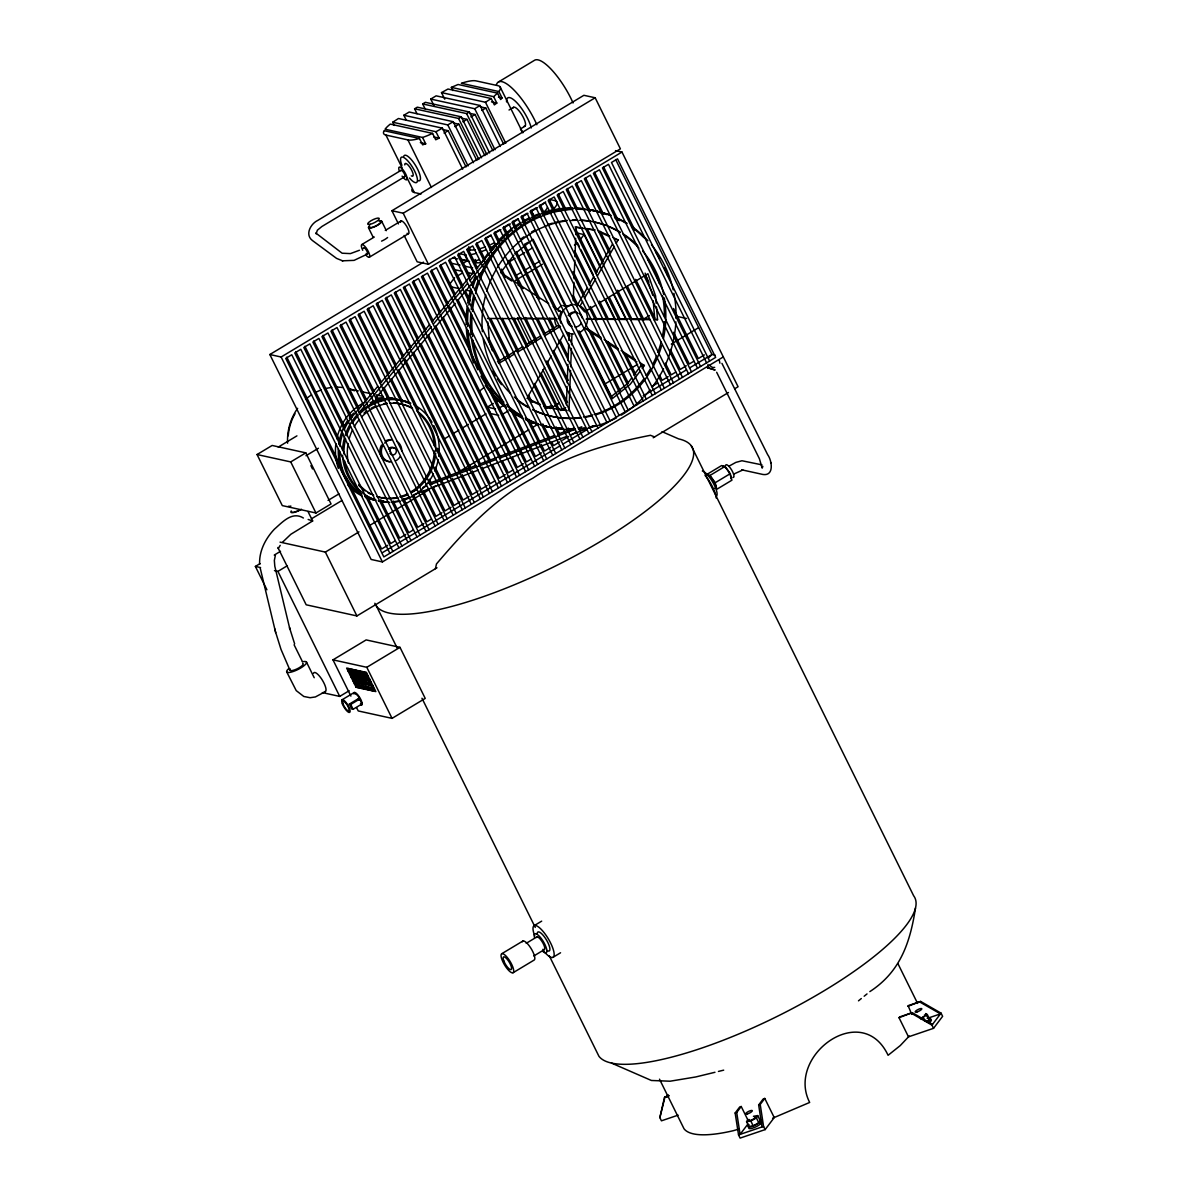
<?xml version="1.0" encoding="UTF-8"?>
<svg xmlns="http://www.w3.org/2000/svg" width="1198" height="1198" viewBox="0 0 1198 1198"><rect width="100%" height="100%" fill="white"/><g stroke="black" fill="none" stroke-linecap="round" stroke-linejoin="round"><path stroke-width="1.5" d="M566.369 404.729L567.073 386.37M567.223 382.701L567.927 364.342M568.077 360.673L568.706 344.155M568.855 340.487L569.14 333.149M568.975 410.854L570.533 370.467M570.682 366.798L571.386 348.438M571.536 344.769L571.955 333.763M573.243 300.728L573.947 282.369M574.082 278.7L574.8 260.34M574.935 256.672L575.654 238.312M575.789 234.643L576.073 227.306L594.313 230.046M558.927 318.982L561.023 311.645L553.296 306.643M435.443 568.706L436.461 563.959C464.48 531.028 494.325 498.892 532.855 478.197C568.107 454.461 609.228 443.47 650.439 435.293L654.602 436.926M678.128 1115.143L661.431 1120.819L659.858 1117.629L664.486 1097.413L668.574 1095.466M665.055 1096.664L659.858 1117.629M915.497 908.039C910.091 942.856 900.297 971.773 869.838 991.615M275.39 555.183L274.342 560.484L274.806 566.25L289.841 628.965L289.512 627.707L294.633 643.82M911.708 1014.347L908.114 1005.676L920.633 1001.423L941.044 1013.134L942.616 1016.323L933.527 1028.333L908.488 1036.839L899.024 1017.701L899.803 1016.877L912.217 1012.654L932.523 1024.395M753.452 1116.281L757.705 1115.593L760.086 1120.385L758.768 1122.766L753.183 1125.835L748.93 1126.509L746.564 1121.732L747.881 1119.336M746.564 1121.732L750.817 1121.043L756.402 1117.974L757.705 1115.593M577.002 305.789L587.275 287.954M589.146 284.705L593.819 276.588M595.676 273.354L612.492 244.152M527.869 396.628L544.686 367.427M546.558 364.177L551.215 356.076M553.087 352.826L563.36 334.991M582.617 301.537L579.817 306.403L584.594 311.824L595.676 305.161M584.489 298.302L595.691 278.834M597.562 275.585L614.379 246.399M616.251 243.149L618.108 239.914L613.077 237.578M278.236 548.579L280.197 545.36M762.856 466.366L762.183 468.133L759.397 458.729L716.674 372.264M513.822 255.189L500.674 272.65L548.639 303.648M631.705 377.984L627.318 383.794L610.546 397.137M633.892 375.064L641.559 364.896L644.389 365.51L642.188 368.415M640.002 371.32L630.133 384.408L611.968 398.874L578.829 331.846M450.313 283.372L454.596 277.711M580.835 238.836L584.04 234.583L577.062 233.056M762.003 1126.929L758.663 1104.96L763.126 1099.06L764.773 1098.431L774.237 1117.584L765.148 1129.594L740.109 1138.1L738.537 1134.91L735.153 1112.987L739.735 1106.937L741.218 1106.503L748.316 1120.864M735.153 1112.987L736.71 1112.463L741.218 1106.503M758.663 1104.96L760.221 1104.436L764.773 1098.431M747.986 1123.949L740.094 1134.371L736.71 1112.463M899.024 1017.701L912.217 1012.654M907.755 1006.365L920.633 1001.423M933.527 1028.333L931.954 1025.144L941.044 1013.134M377.909 386.19L355.057 413.4A51.574 47.456 -77.6 0 0 344.096 430.007M380.32 383.315L429.618 324.583M432.029 321.708L474.123 271.572M476.519 268.711L500.569 240.049L503.4 240.663L469.721 280.781M359.086 412.591L431.235 326.635M433.646 323.76L467.31 283.656M368.595 406.616L373.417 400.881M375.813 398.021L455.195 303.453M457.591 300.593L484.052 269.071M498.892 91.557L461.365 83.306A28.737 7.383 -26.3 0 1 476.025 80.88L498.024 85.702A28.737 7.383 -26.3 0 1 498.892 91.557L502.052 97.937L500.689 99.539L497.529 93.159L458.1 84.489L451.346 87.379L452.934 90.569M282.488 542.275L290.844 534.278L312.648 520.95L307.991 511.516M909.267 1036.03L900.267 1045.569L888.092 1055.288C861.856 999.656 785.738 1055.872 809.668 1102.445L772.59 1118.213M708.422 358.022L710.953 355.477M497.529 93.159L493.651 96.664L451.346 87.379M478.975 391.656L484.037 387.433M858.487 1000.839L861.317 998.533M864.162 996.227L867.008 993.921M514.915 253.736L533.095 239.286L566.22 306.314L573.093 304.397M920.513 1018.794L927.327 1014.571L929.693 1019.348L927.042 1021.445M493.651 96.664L496.811 103.058L494.355 104.9L491.195 98.521L447.977 89.026L441.508 92.605L444.757 99.164M394.307 125.431L392.734 122.241L398.455 118.497L442.421 128.156L462.668 169.143M491.195 98.521L485.475 102.264L441.508 92.605M406.272 120.189L403.831 115.263L409.207 112.028L453.188 121.687L473.435 162.658M417.024 113.72L414.598 108.793L417.293 107.176L461.26 116.835L481.506 157.807M425.11 108.853L422.669 103.941L425.365 102.309L469.331 111.983L489.593 152.955M433.99 105.649L430.741 99.075L436.132 95.84L480.099 105.499L500.345 146.485M498.458 81.988L534.652 60.214A40.522 11.965 59 0 1 573.063 102.968M403.831 115.263L447.797 124.921L453.188 121.687M414.598 108.793L458.564 118.452L461.26 116.835M422.669 103.941L466.636 113.6L469.331 111.983M430.741 99.075L474.722 108.733L480.099 105.499M444.099 133.113L448.142 130.687L466.052 166.926M454.866 126.644L458.909 124.218L476.819 160.457M462.937 121.792L466.98 119.366L484.891 155.605M471.009 116.925L475.052 114.499L492.962 150.753M481.776 110.456L485.819 108.03L503.729 144.269M400.986 170.371L317.814 220.387C310.701 223.682 304.681 234.613 312.349 240.469L336.563 258.394L342.793 260.909M509.03 110.006L513.568 107.281M404.924 176.585L321.873 226.512L317.38 230.196L316.137 233.79L315.838 233.041L342.119 253.212L350.43 253.602L359.445 250.262M520.366 128.98L524.889 126.269M398.44 223.906L391.926 210.728L583.89 95.301L595.166 97.772L620.399 148.852L428.435 264.279L417.159 261.808L404.13 235.437M391.926 210.728L403.202 213.214L595.166 97.772M361.766 244.572L374.3 237.024M385.292 230.42L400.971 221.001M367.427 254.066L354.069 260.37L342.209 260.82M369.313 257.226L408.533 233.655M723.263 356.959L382.402 561.922L371.125 559.451L269.849 354.518L423.478 262.152M269.849 354.518L281.126 357.004L621.972 152.041L738.073 386.729L734.868 388.661M496.062 232.532L500.854 229.657M504.044 227.74L510.423 223.906M513.613 221.974L518.405 219.099M521.594 217.182L527.974 213.349M531.163 211.432L537.543 207.598M499.132 240.109L502.127 238.297M463.012 263.35L467.519 260.64M457.801 275.795L462.593 272.904M524.649 244.317L527.839 242.4M508.671 262.212L515.05 258.379M518.24 256.462L524.619 252.628M527.809 250.711L532.601 247.836M516.488 275.211L521.16 272.395M524.29 270.523L530.519 266.765M533.649 264.893L539.894 261.134M515.29 280.557L542.454 264.219M574.411 245.006L577.616 243.074L579.263 246.414M257.061 454.536L272.141 445.461L305.804 452.859L331.052 503.924L315.958 512.999L282.294 505.601L257.061 454.536L290.725 461.919L305.804 452.859M278.236 447.094L296.924 435.862M305.969 455.734L318.428 448.247M497.469 361.901L522.807 346.656M525.967 344.754L540.223 336.189M543.383 334.287L557.639 325.706L560.454 326.335L544.626 335.859M498.697 363.473L514.541 353.949M517.701 352.047L541.451 337.761M598.85 303.244L647.938 273.728L655.576 295.921L656.175 303.244M303.394 518.015C292.132 511.007 282.414 522.178 274.432 529.157C265.492 538.546 258.963 551.155 259.637 564.393M328.057 500.42L338.959 493.876M498.638 415.317L490.416 413.505L487.257 407.125L493.291 403.501M496.301 401.689L499.326 399.877M311.465 518.809L341.894 500.509M444.383 438.872L449.19 435.982M453.997 433.092L458.804 430.202M462.009 428.27L468.418 424.421M471.623 422.505L486.029 413.834M642.982 319.447L649.391 315.598M498.623 408.383L504.658 404.759M503.295 413.864L507.817 411.139M266.914 589.76L255.384 566.429L260.101 563.584M274.252 555.078L280.542 551.305M274.462 570.622L277.921 571.386L287.355 565.711M550.256 408.578L559.301 403.142L555.767 404.34M280.062 542.14L325.362 552.098L358.996 531.882M368.61 526.102L429.468 489.503M432.658 487.571L435.862 485.654M458.295 472.162L528.752 429.797M531.957 427.866L538.366 424.017M560.784 410.525L565.651 407.605M604.002 384.543L637.665 364.312M671.299 344.081L698.524 327.713M387.643 545.375L381.623 548.998L346.162 477.253M395.19 540.837L390.668 543.563L367.576 496.841M405.748 534.488L399.713 538.112L380.754 499.746M413.295 529.95L408.773 532.676L393.094 500.974M423.852 523.601L417.817 527.24L403.801 498.877M431.385 519.078L426.862 521.789L413.669 495.103M441.942 512.729L435.907 516.353L423.538 491.33M451.002 507.278L444.967 510.917L433.421 487.556M460.047 501.842L454.012 505.466L435.039 467.1M469.092 496.406L463.057 500.03L452.335 478.331M478.137 490.955L472.117 494.579L462.218 474.558M487.197 485.519L481.162 489.143L472.087 470.784M494.729 480.982L490.207 483.707L481.955 467.025M505.286 474.633L499.252 478.257L492.663 464.914M512.834 470.095L508.311 472.821L502.531 461.14M523.391 463.746L517.356 467.385L512.415 457.366M530.924 459.208L526.401 461.934L490.117 388.526M541.481 452.874L535.461 456.498L514.017 413.115M550.541 447.423L544.506 451.047L541.211 444.383M559.586 441.987L553.551 445.611L551.904 442.272M562.596 440.175L568.631 436.536M571.656 434.724L576.178 432.014M653.09 385.756L657.612 383.031M668.17 376.681L662.15 380.32L659.664 375.303M675.717 372.159L671.194 374.869L665.414 363.189M686.274 365.809L680.239 369.433L670.341 349.412M693.822 361.272L689.284 363.982L673.62 332.295M704.379 354.922L698.344 358.546L673.605 308.5M382.327 552.712L559.96 445.896M563.165 443.979L587.17 429.543M590.359 427.611L593.564 425.694M643.176 395.864L686.379 369.882M689.584 367.951L711.986 354.488L715.206 355.192M277.861 547.501L306.179 604.795L356.914 615.937L436.985 567.777M653.195 437.764L728.474 392.51M350.894 696.098L332.984 659.858L366.154 639.912L399.982 647.339L425.215 698.404L392.046 718.366L358.217 710.938L356.585 707.644M325.377 691.575L315.388 696.951L310.087 697.715L303.798 696.472L296.22 690.602L286.756 672.018M332.984 659.858L366.798 667.301L399.982 647.339M322.367 692.594L339.723 696.412L349.157 690.737M710.01 475.441L725.09 466.366L730.271 473.659L731.918 480.188L716.838 489.263L715.191 482.734L710.01 475.441L706.491 474.663L721.57 465.588L725.09 466.366M728.968 466.187L735.842 462.398L741.951 460.751L761.973 464.854M342.119 699.752L354.189 692.504M715.191 482.734L730.271 473.659M349.307 704.125L358.367 698.674L359.774 698.988L362.17 703.825L353.111 709.276L351.433 708.902A7.368 2.171 59 0 0 349.307 704.125L350.729 704.424L359.774 698.988M733.64 474.123L742.835 469.975L741.757 469.826L763.066 474.498C774.432 476.1 771.976 460.466 767.619 454.611L721.945 363.398M534.128 925.665L541.676 921.142M501.707 953.758L522.822 941.074M526.221 943.32L536.779 936.971M533.784 955.974L544.341 949.625M513.044 972.746A11.052 3.265 59 0 0 507.024 957.142A11.052 3.265 59 0 0 502.067 959.883A11.052 3.265 59 0 0 513.044 972.746L534.158 960.047A11.052 3.265 59 0 0 530.594 947.753A11.052 3.265 59 0 0 522.283 941.793M553.012 957.307L560.559 952.769M442.421 128.156L435.952 131.735L392.734 122.241M435.952 131.735L439.112 138.129L435.728 139.777L432.583 133.397L390.278 124.098A28.737 7.383 -26.3 0 0 385.037 129.219L422.565 137.456A28.737 7.383 -26.3 0 0 432.583 133.397M428.794 483.483L475.965 465.483M479.455 464.15L554.569 435.488M558.058 434.14L573.782 428.15M415.886 490.102L410.644 492.108A47.89 44.071 -77.6 0 0 434.35 450.942M422.879 487.436L426.368 486.103M429.857 484.771L496.242 459.433M499.746 458.1L574.86 429.438M578.349 428.105L581.839 426.773M413.969 494.639L478.301 470.095M481.791 468.762L566.998 436.267M570.473 434.934L594.822 425.649M545.135 407.964L552.218 405.553M664.486 1097.413L669.188 1095.811M927.237 1018.39L940.475 1013.882L920.064 1002.172M738.537 1134.91L763.56 1126.405L760.221 1104.436M422.565 137.456L425.709 143.835L422.609 144.823L419.45 138.444L384.079 130.672A28.737 7.383 -26.3 0 0 385.906 135.06L402.139 167.9M738.642 1129.16L733.356 1130.687A132.634 34.098 -26.3 0 1 684.013 1128.756L659.499 1079.173M714.951 1072.285L695.753 1076.957L670.101 1081.21L651.398 1080.476L611.489 1063.075M718.441 1071.431L723.682 1070.158M517.641 318.069L521.31 318.099M524.964 318.129L532.301 318.189M535.955 318.204L545.12 318.279M548.774 318.309L556.097 318.354M586.975 318.578L590.629 318.608M594.298 318.638L614.439 318.788M618.108 318.818L649.241 319.042M487.496 318.443L557.085 318.968M586.136 319.177L626.419 319.477M630.088 319.507L650.229 319.656M653.883 319.671L657.552 319.701L656.489 306.898M575.085 226.961L582.378 228.054M586.032 228.593L595.136 229.971M544.266 406.946L553.386 408.308M557.04 408.862L566.16 410.24M567.148 410.585L547.082 407.56L543.727 406.017M498.473 97.158L502.052 97.937M491.509 101.89L496.811 103.058M480.338 106.832L485.819 108.03M469.571 113.301L475.052 114.499M615.532 150.619L621.972 152.041M461.5 118.153L466.98 119.366M453.428 123.005L458.909 124.218M442.661 129.489L448.142 130.687M433.706 136.931L439.112 138.129M385.906 135.06L407.904 139.896A28.737 7.383 -26.3 0 0 419.45 138.444M420.348 142.667L425.709 143.835M549.732 199.497L554.809 200.605A28.737 7.383 -26.3 0 1 552.563 209.77M411.962 189.419A28.737 7.383 -26.3 0 0 414.313 192.519L421.067 194.001M615.293 239.286L618.108 239.914M467.31 249.214L470.365 249.873A23.945 6.155 -26.3 0 0 475.366 249.753M458.4 253.422L464.689 254.8A28.737 7.383 -26.3 0 0 466.321 254.994M461.41 259.292L465.992 260.295M473.614 261.973L476.669 262.647A23.945 6.155 -26.3 0 0 481.671 262.527M452.619 257.84L457.696 258.948M461.08 259.696L467.834 261.179A28.737 7.383 -26.3 0 0 469.481 261.374M450.583 263.081L460.002 265.147M464.719 266.181L470.994 267.558A28.737 7.383 -26.3 0 0 472.626 267.753M675.732 316.122L686.604 318.518M453.862 269.49L462.308 271.347M467.385 272.455L472.461 273.578M657.552 319.701L654.737 319.087L653.21 300.803M563.389 305.685L566.22 306.314M451.661 286.981L458.639 288.508M465.618 290.036L470.859 291.189M558.208 311.031L561.023 311.645M708.677 367.996L707.269 367.696L715.146 370.047L708.677 367.996L707.988 364.432M487.257 407.125L495.478 408.937M528.468 421.876L536.689 423.673M358.292 390.937L349.427 388.991A51.574 47.456 -77.6 0 1 354.413 390.818M361.841 391.716L370.721 393.663M376.037 394.831L383.135 396.388M386.684 397.182L397.347 399.518A51.574 47.456 -77.6 0 0 386.849 397.721M255.384 566.429L260.58 567.567M366.363 672.452L346.641 668.11L356.106 687.263L375.828 691.59L366.363 672.452L366.528 675.328L372.848 688.101L355.926 684.387L349.621 671.614L366.528 675.328M360.478 703.451L362.17 703.825M311.195 520.636L312.648 520.95L308.156 519.453M662.015 431.654L678.652 438.902A176.84 45.479 -26.3 0 1 576.313 555.198A176.84 45.479 -26.3 0 1 374.854 603.253M597.967 230.585L609.722 236.021M598.506 231.528L608.584 236.186M526.94 398.245L540.373 404.46M529.157 399.952L539.235 404.61M927.327 1014.571L925.62 1013.583L927.207 1016.773M928.001 1018.375L929.693 1019.348M911.648 1013.403L931.954 1025.144M587.125 328.507L601.052 337.507M604.136 339.513L618.078 348.513M621.163 350.505L635.105 359.505M639.747 362.515L644.389 365.51M507.128 278.026L511.771 281.021M517.97 285.034L522.613 288.029M536.539 297.029L539.639 299.021M584.295 327.893L601.321 338.884M605.963 341.894L618.348 349.891M622.99 352.886L636.917 361.886M360.808 680.045L358.007 674.369L356.135 673.531L358.756 679.595M358.531 679.551L354.458 673.156L356.345 679.071L357.363 678.412L359.43 679.745L358.397 677.349L360.104 679.895L361.631 680.224L360.239 676.975L362.979 680.524L360.373 674.459L361.122 677.589L358.382 674.025L360.987 680.09M615.652 159.559L711.986 354.488M709.62 361.017L611.489 162.479L617.524 158.855L715.655 357.393L383.839 556.92L285.723 358.382L291.758 354.758L389.874 553.296M706.595 362.844L608.479 164.306L602.444 167.93L700.56 366.468M603.507 166.687L634.85 230.076M697.55 368.28L599.419 169.742L593.399 173.366L691.516 371.904M594.463 172.123L618.378 220.507M645.587 275.57L648.882 282.234M688.506 373.716L590.374 175.178L584.339 178.816L682.471 377.355M585.418 177.559L603.552 214.277M635.719 279.344L654.677 317.71M679.446 379.167L581.33 180.628L575.295 184.252L673.411 382.791M576.373 183.009L590.389 211.372M600.273 231.394L610.171 251.415M627.497 286.442L643.985 319.821M670.401 384.603L572.285 186.064L566.25 189.688L664.366 388.227M567.313 188.445L577.211 208.467M587.11 228.489L603.597 261.853M617.614 290.216L631.631 318.578M691.216 445.716L913.64 895.76A176.84 45.479 -26.3 0 1 784.151 1012.894A176.84 45.479 -26.3 0 1 598.925 1056.262L549.313 955.884M661.356 390.039L563.225 191.5L557.19 195.139L655.321 393.678M584.04 234.583L599.674 266.226M613.676 294.543L626.015 319.522M558.268 193.896L565.696 208.901M575.579 228.923L597.023 272.305M609.393 297.329L620.115 319.012M580.91 249.738L593.25 274.716M605.604 299.695L615.472 319.686M500.06 86.81L522.777 132.768M652.296 395.49L554.18 196.951L548.145 200.575L646.276 399.114M549.223 199.332L554.988 211.013M574.785 251.056L590.449 282.758M599.524 301.102L608.584 319.462M625.91 354.488L635.794 374.51M643.251 400.926L545.135 202.387L539.1 206.011L637.216 404.55M540.163 204.768L544.296 213.109M573.153 271.512L584.699 294.873M590.464 306.538L597.068 319.896M607.79 341.58L628.396 383.285M485.475 102.264L505.766 143.296M634.206 406.377L536.075 207.838L530.055 211.462L628.171 410.001M531.118 210.219L534.413 216.883M573.168 295.307L578.125 305.31M591.318 332.011L620.175 390.398M531.073 210.548L534.233 216.928M625.161 411.812L527.03 213.274L520.995 216.898L619.126 415.436M897.991 963.761L917.593 1003.43M474.722 108.733L494.999 149.78M923.344 1017.716L924.931 1020.906M522.073 215.655L525.368 222.334M578.963 330.768L611.953 397.511M466.636 113.6L486.927 154.632M616.101 417.248L517.985 218.71L511.95 222.349L610.067 420.887M513.029 221.091L516.323 227.77M524.559 244.452L556.726 309.518M568.271 332.879L569.919 336.219M458.564 118.452L478.856 159.484M607.057 422.699L508.94 224.161L502.905 227.785L601.022 426.323M503.969 226.542L508.102 234.883M516.338 251.565L539.429 298.287M549.328 318.294L554.27 328.312M560.05 339.992L568.286 356.675M598.012 428.135L499.88 229.597L493.846 233.221L591.977 431.759M447.797 124.921L468.089 165.968M494.924 231.978L499.042 240.319M508.94 260.34L522.957 288.703M537.797 318.743L545.225 333.748M553.476 350.43L568.316 380.47M588.952 433.571L490.836 235.033L484.801 238.672L582.932 437.21M485.879 237.429L491.644 249.094M501.543 269.116L505.661 277.457M525.458 317.5L536.18 339.199M546.887 360.883L567.508 402.588M579.907 439.022L481.791 240.484L475.756 244.107L573.872 442.646M517.326 318.219L529.681 343.197M542.844 369.838L562.461 409.521M476.819 242.865L485.07 259.547M513.927 317.934L527.944 346.297M541.137 372.997L559.286 409.701M568.346 428.06L570.008 431.385M570.862 444.458L472.731 245.919L466.696 249.543L564.827 448.082M468.792 246.683L470.365 249.873M475.097 259.457L476.669 262.647M467.774 248.3L477.673 268.322M502.411 318.383L518.075 350.071M534.563 383.45L546.932 408.473M556.007 426.817L559.301 433.496M561.817 449.909L463.686 251.37L457.651 254.994L555.782 453.533M407.904 139.896L431.43 187.502M464.689 254.8L467.834 261.179M470.994 267.558L474.153 273.953M458.729 253.751L470.275 277.097M490.881 318.818L509.854 357.184M528.812 395.565L532.107 402.229M542.829 423.927L549.433 437.27M552.757 455.345L454.641 256.806L448.606 260.43L546.722 458.969M449.684 259.187L462.877 285.888M465.348 290.889L470.29 300.893M488.44 337.596L499.97 360.957M528.842 419.36L539.549 441.044M407.006 177.738L414.313 192.519M543.712 460.781L445.581 262.242L439.561 265.881L537.677 464.42M440.624 264.623L455.465 294.663M457.95 299.665L467.01 318.024M534.667 466.232L436.536 267.693L430.501 271.317L528.632 469.856M431.579 270.074L448.067 303.438M449.714 306.778L470.335 348.483M403.202 213.214L428.435 264.279M525.608 471.668L427.491 273.129L421.456 276.753L519.588 475.292M422.535 275.51L440.669 312.214M443.14 317.215L510.752 454.027M516.563 477.104L418.446 278.565L412.411 282.204L510.528 480.742M413.475 280.961L433.272 320.989M435.743 326.006L500.884 457.801M381.623 221.121L386.34 230.66M507.518 482.554L409.387 284.016L403.352 287.64L501.483 486.178M404.43 286.397L425.874 329.779M428.345 334.781L490.192 459.912M498.473 487.99L400.342 289.452L394.307 293.076L492.438 491.614M368.505 227.815L373.222 237.354M395.385 291.833L418.476 338.555M420.947 343.556L480.308 463.686M489.413 493.441L391.297 294.903L385.262 298.527L483.378 497.065M386.34 297.284L411.064 347.33M413.55 352.332L470.44 467.46M480.368 498.877L382.237 300.339L376.217 303.963L474.333 502.501M377.28 302.72L403.666 356.106M405.313 359.445L460.571 471.233M471.323 504.313L373.192 305.775L367.157 309.413L465.288 507.952M368.235 308.156L396.268 364.881M398.739 369.897L418.536 409.941M437.495 448.307L450.688 475.007M462.263 509.764L364.147 311.225L358.112 314.849L456.243 513.388M763.56 1126.405L765.148 1129.594M359.19 313.606L388.871 373.671M391.342 378.673L402.887 402.034M756.402 1117.974L758.768 1122.766M453.218 515.2L355.102 316.661L349.067 320.285L447.183 518.824M750.817 1121.043L753.183 1125.835M350.13 319.042L381.473 382.447M383.944 387.448L389.709 399.129M429.288 479.215L431.774 484.217M444.173 520.636L346.042 322.097L340.007 325.736L438.139 524.275M341.086 324.478L374.076 391.222M376.546 396.224L379.017 401.225M435.129 526.087L336.997 327.548L330.962 331.172L429.094 529.711M332.041 329.929L366.663 399.997M426.069 531.523L327.952 332.984L321.918 336.608L420.034 535.147M322.996 335.365L359.265 408.773M417.024 536.974L318.893 338.42L312.873 342.059L410.989 540.597M313.936 340.816L351.868 417.563M407.979 542.409L309.848 343.871L303.813 347.495L401.944 546.033M304.891 346.252L344.47 426.338M398.919 547.845L300.803 349.307L294.768 352.931L392.899 551.484M295.846 351.688L340.367 441.792M286.786 357.139L342.044 468.912M281.126 357.004L382.402 561.922M310.881 465.663L312.513 468.972M376.501 606.218L397.167 648.043M421.966 698.239L535.251 927.432M290.725 461.919L315.958 512.999M325.362 552.098L356.914 615.937M366.798 667.301L392.046 718.366M350.729 704.424L353.111 709.276M277.921 571.386L339.723 696.412M306.433 661.985L314.22 677.724M294.094 644.779L302.345 661.446M290.021 670.311L281.006 649.391L275.36 631.346M645.123 273.114L652.76 295.307M492.408 350.759L489.473 342.224L487.811 322.112M770.599 462.308L770.823 463.102M260.221 568.137L275.046 630.028M274.716 628.74L275.69 632.604M719.174 359.625L719.878 363.189M374.255 688.401L374.42 691.291M372.668 685.211L373.012 690.976M371.095 682.021L371.26 684.912M371.44 687.787L371.605 690.662M369.523 678.832L369.688 681.707M370.017 687.472L370.197 690.362M367.936 675.642L368.115 678.517M368.61 687.173L368.789 690.048M367.202 686.858L367.367 689.734M364.956 672.138L365.12 675.013M365.794 686.544L365.959 689.434M363.548 671.823L363.713 674.714M364.387 686.244L364.551 689.12M362.14 671.524L362.305 674.399M362.979 685.93L363.144 688.805M360.733 671.209L360.898 674.085M361.571 685.615L361.736 688.506M359.325 670.895L359.49 673.785M360.164 685.316L360.328 688.191M357.903 670.595L358.082 673.471M358.756 685.001L358.921 687.877M356.495 670.281L356.675 673.156M357.333 684.687L357.513 687.577M355.087 669.967L355.252 672.857M355.926 684.387L356.106 687.263M353.68 669.667L353.844 672.542M354.353 681.183L354.518 684.073M352.272 669.353L352.437 672.228M352.781 677.993L352.946 680.883M350.864 669.038L351.029 671.928M351.194 674.803L351.373 677.694M349.457 668.739L349.786 674.489M348.049 668.424L348.214 671.299M353.739 693.867A7.368 2.171 59 0 1 359.355 696.951A7.368 2.171 59 0 1 361.122 705.203M355.132 694.076A5.526 1.632 59 0 1 358.202 696.278A5.526 1.632 59 0 1 360.972 701.624M358.367 698.674A7.368 2.171 59 0 1 359.28 700.351M403.726 156.354A14.735 4.358 59 0 1 415.826 165.923A14.735 4.358 59 0 1 418.312 180.808M401.914 165.354A14.735 4.358 59 0 1 405.658 158.795A14.735 4.358 59 0 1 417.233 178.188A14.735 4.358 59 0 1 409.461 178.008M378.882 221.016A7.368 1.902 -26.3 0 1 380.515 223.187A7.368 1.902 -26.3 0 1 371.245 227.919A7.368 1.902 -26.3 0 1 369.613 225.748M387.598 237.504A7.368 1.902 -26.3 0 1 381.563 241.127M708.512 475.576A7.368 2.171 59 0 1 714.487 482.584A7.368 2.171 59 0 1 714.817 488.35M363.428 248.42A3.684 1.093 59 0 1 365.24 248.66A3.684 1.093 59 0 1 367.591 252.988A3.684 1.093 59 0 1 366.199 253.512M399.413 171.224A7.368 2.171 59 0 1 401.63 168.259A7.368 2.171 59 0 1 407.185 178.427A7.368 2.171 59 0 1 402.094 176.136M722.963 466.561A7.368 2.171 59 0 1 723.592 466.501M724.431 466.891A7.368 2.171 59 0 1 729.567 473.51M730.286 475.142A7.368 2.171 59 0 1 730.885 478.736M404.759 164.905A7.368 2.171 59 0 1 410.899 168.798A7.368 2.171 59 0 1 411.303 175.851M301.492 509.255A8.296 2.126 -26.3 0 1 293.255 512.594A8.296 2.126 -26.3 0 1 291.279 510.947M400.521 222.364A7.368 2.171 59 0 1 406.661 226.272A7.368 2.171 59 0 1 407.065 233.325M302.69 663.393A7.368 1.902 -26.3 0 1 296.73 669.038A7.368 1.902 -26.3 0 1 290.395 669.053M362.724 250.277A7.368 2.171 59 0 1 363.219 244.901A7.368 2.171 59 0 1 369.553 254.635A7.368 2.171 59 0 1 365.779 254.979M725.614 465.243A7.368 2.171 59 0 1 731.664 470.02A7.368 2.171 59 0 1 732.921 477.463M299.485 510.093A7.368 1.902 -26.3 0 1 294.498 512.01M293.225 512.22A7.368 1.902 -26.3 0 1 292.282 512.19M380.335 221.301A6.454 1.662 -26.3 0 1 375.318 226.182A6.454 1.662 -26.3 0 1 369.583 226.332M290.874 506.065A8.296 2.126 -26.3 0 1 288.374 506.26M400.851 170.685A3.684 1.093 59 0 1 403.981 173.081A3.684 1.093 59 0 1 404.265 176.57M302.315 661.82A11.052 2.845 -26.3 0 1 304.786 665.085A11.052 2.845 -26.3 0 1 290.874 672.183A11.052 2.845 -26.3 0 1 288.404 668.918M313.487 673.336A11.052 3.265 59 0 1 322.562 680.509A11.052 3.265 59 0 1 324.433 691.665M714.682 367.367A4.612 4.238 -77.6 0 1 709.98 365.18M287.595 443.215A51.574 47.456 -77.6 0 1 297.628 408.323M305.625 399.368A51.574 47.456 -77.6 0 1 311.54 394.831M316.302 392.09A51.574 47.456 -77.6 0 1 321.349 389.904M324.778 388.811A51.574 47.456 -77.6 0 1 331.831 387.433M337.162 387.149A51.574 47.456 -77.6 0 1 342.478 387.508M365.51 497.469A51.574 47.456 -77.6 0 0 375.798 500.105A51.574 47.456 -77.6 0 1 364.611 494.954M362.23 496.032A51.574 47.456 -77.6 0 1 348.019 485.16M338.345 468.418A51.574 47.456 -77.6 0 1 335.904 443.694M336.788 438.678A51.574 47.456 -77.6 0 1 364.222 402.618M376.187 398.5A51.574 47.456 -77.6 0 1 383.315 397.691M288.239 435.817A47.89 44.071 -77.6 0 1 294.993 413.774M702.342 471.009A14.735 4.358 59 0 1 713.409 483.333A14.735 4.358 59 0 1 716.194 496.421M534.727 935.863A18.419 5.436 59 0 1 539.399 927.671A18.419 5.436 59 0 1 553.88 951.916A18.419 5.436 59 0 1 544.177 951.676M537.243 934.066A11.052 3.265 59 0 1 546.438 939.906A11.052 3.265 59 0 1 547.052 950.493M534.533 937.705A11.052 3.265 59 0 1 538.576 935.473A11.052 3.265 59 0 1 546.587 948.891A11.052 3.265 59 0 1 542.544 951.122M536.419 937.465A7.368 2.171 59 0 1 542.949 943.081A7.368 2.171 59 0 1 542.874 949.31M705.038 475.396A18.419 5.436 59 0 1 716.194 497.964M523.197 132.439A22.103 6.529 59 0 1 521.04 130.253M506.559 101.92A22.103 6.529 59 0 1 516.862 102.714A22.103 6.529 59 0 1 531.283 127.961M513.014 108.015A11.052 3.265 59 0 1 522.088 115.188A11.052 3.265 59 0 1 523.96 126.344M496.451 84.669A40.522 11.965 59 0 1 513.418 89.476A40.522 11.965 59 0 1 536.869 124.742M668.214 1096.514A3.684 0.943 -26.3 0 1 668.02 1094.792M761.808 1121.717A7.323 1.887 -26.3 0 1 754.725 1127.378A7.323 1.887 -26.3 0 1 749.079 1127.153M759.562 1119.801A7.323 1.887 -26.3 0 1 759.188 1122.796A7.323 1.887 -26.3 0 1 750.262 1126.974A7.323 1.887 -26.3 0 1 749.079 1124.712M754.411 1116.865A3.684 0.943 -26.3 0 1 754.755 1118.108A3.684 0.943 -26.3 0 1 750.322 1120.37A3.684 0.943 -26.3 0 1 749.199 1119.501M929.873 1019.468A7.323 1.887 -26.3 0 1 929.064 1022.778M927.806 1018.09A7.323 1.887 -26.3 0 1 926.818 1022.134M924.482 1014.886A3.684 0.943 -26.3 0 1 924.362 1016.114A3.684 0.943 -26.3 0 1 920.903 1018.09M556.231 325.407A14.735 13.552 -77.6 0 1 554.689 318.054M557.474 309.653A14.735 13.552 -77.6 0 1 561.982 305.385M574.501 304.696A14.735 13.552 -77.6 0 1 585.433 326.814M584.759 327.893A14.735 13.552 -77.6 0 1 580.251 332.16M573.363 334.077A14.735 13.552 -77.6 0 1 566.639 332.056M560.649 323.086A14.735 13.552 -77.6 0 1 563.884 309.863M564.722 308.934A14.735 13.552 -77.6 0 1 570.967 305.176M581.869 220.177A99.479 91.527 -77.6 0 1 605.215 225.269M608.659 226.632A99.479 91.527 -77.6 0 1 620.205 232.592M623.304 234.598A99.479 91.527 -77.6 0 1 638.908 248.076M647.714 259.277A99.479 91.527 -77.6 0 1 659.409 283.507M662.569 295.861A99.479 91.527 -77.6 0 1 664.426 316.077M664.261 321.588A99.479 91.527 -77.6 0 1 662.404 336.368M661.191 341.819A99.479 91.527 -77.6 0 1 657.942 352.422M656.609 355.911A99.479 91.527 -77.6 0 1 652.76 364.372M650.14 369.224A99.479 91.527 -77.6 0 1 646.246 375.453M644.135 378.478A99.479 91.527 -77.6 0 1 594.238 414.508M592.591 414.987A99.479 91.527 -77.6 0 1 583.486 417.024M579.787 417.548A99.479 91.527 -77.6 0 1 546.812 415.152M543.308 414.104A99.479 91.527 -77.6 0 1 533.005 410.001M528.048 407.44A99.479 91.527 -77.6 0 1 517.222 400.282M501.513 384.648A99.479 91.527 -77.6 0 1 497.335 378.882M495.403 375.873A99.479 91.527 -77.6 0 1 492.722 371.215M521.085 238.911A99.479 91.527 -77.6 0 1 523.99 236.785M531.448 232.008A99.479 91.527 -77.6 0 1 534.548 230.301M547.486 224.7A99.479 91.527 -77.6 0 1 552.458 223.157M554.255 222.678A99.479 91.527 -77.6 0 1 567.133 220.387M572.689 220.013A99.479 91.527 -77.6 0 1 576.358 219.953M594.283 222.019A99.479 91.527 -77.6 0 1 620.025 231.948M623.17 233.88A99.479 91.527 -77.6 0 1 637.71 245.665M642.727 251.101A99.479 91.527 -77.6 0 1 663.632 294.379M664.306 297.958A99.479 91.527 -77.6 0 1 663.437 338.51M661.64 345.698A99.479 91.527 -77.6 0 1 595.661 414.822M592.201 415.781A99.479 91.527 -77.6 0 1 584.894 417.323M581.195 417.862A99.479 91.527 -77.6 0 1 571.925 418.506M570.098 418.506A99.479 91.527 -77.6 0 1 532.736 409.491M529.456 407.739A99.479 91.527 -77.6 0 1 514.286 396.987M510.153 393.109A99.479 91.527 -77.6 0 1 483.258 339.004M482.39 331.651A99.479 91.527 -77.6 0 1 485.729 294.858M486.747 291.309A99.479 91.527 -77.6 0 1 496.331 269.236M497.26 267.663A99.479 91.527 -77.6 0 1 510.468 250.127M511.711 248.825A99.479 91.527 -77.6 0 1 566.684 220.911M570.398 220.537A99.479 91.527 -77.6 0 1 577.765 220.267M579.607 220.297A99.479 91.527 -77.6 0 1 590.644 221.345M578.993 313.367A7.368 6.784 -77.6 0 1 581.988 317.844M581.09 323.415A7.368 6.784 -77.6 0 1 575.055 327.039M571.701 326.036A7.368 6.784 -77.6 0 1 568.706 321.543M569.589 315.987A7.368 6.784 -77.6 0 1 577.376 312.618M568.181 315.673A7.368 6.784 -77.6 0 1 577.586 313.052M571.895 326.47A7.368 6.784 -77.6 0 1 567.133 319.342M600.228 212.271A110.53 101.695 -77.6 0 1 606.922 214.562M615.113 218.156A110.53 101.695 -77.6 0 1 619.845 220.687M561.907 428.495A110.53 101.695 -77.6 0 1 554.824 427.911M551.275 427.416A110.53 101.695 -77.6 0 1 542.574 425.589M539.175 424.646A110.53 101.695 -77.6 0 1 525.907 419.54M522.702 417.937A110.53 101.695 -77.6 0 1 509.135 409.357M506.305 407.125A110.53 101.695 -77.6 0 1 480.907 376.157M477.732 369.733A110.53 101.695 -77.6 0 1 467.864 330.289M467.669 326.68A110.53 101.695 -77.6 0 1 468.358 308.74M468.837 305.131A110.53 101.695 -77.6 0 1 471.772 290.949M472.761 287.505A110.53 101.695 -77.6 0 1 476.385 277.292M491.36 250.816A110.53 101.695 -77.6 0 1 511.711 230.046M514.691 227.8A110.53 101.695 -77.6 0 1 520.831 223.667M522.388 222.708A110.53 101.695 -77.6 0 1 572.21 208.332M573.962 208.332A110.53 101.695 -77.6 0 1 584.594 209.006M588.128 209.5A110.53 101.695 -77.6 0 1 596.844 211.327M598.82 211.956A110.53 101.695 -77.6 0 1 603.852 213.633M562.266 428.255A110.53 101.695 -77.6 0 1 555.183 427.791M551.634 427.372A110.53 101.695 -77.6 0 1 541.167 425.275M537.767 424.332A110.53 101.695 -77.6 0 1 526.132 419.974M522.897 418.446A110.53 101.695 -77.6 0 1 509.18 410.12M506.305 407.949A110.53 101.695 -77.6 0 1 485.28 385.367M473.614 362.934A110.53 101.695 -77.6 0 1 466.336 328.177M466.202 324.568A110.53 101.695 -77.6 0 1 467.175 306.628M467.699 303.034A110.53 101.695 -77.6 0 1 470.844 288.913M471.892 285.483A110.53 101.695 -77.6 0 1 474.962 276.978M482.959 260.894A110.53 101.695 -77.6 0 1 487.841 253.407M489.952 250.502A110.53 101.695 -77.6 0 1 495.583 243.613M499.162 239.735A110.53 101.695 -77.6 0 1 520.98 222.394M522.538 221.465A110.53 101.695 -77.6 0 1 529.022 218.021M532.346 216.479A110.53 101.695 -77.6 0 1 539.13 213.768M542.574 212.6A110.53 101.695 -77.6 0 1 572.554 208.018M574.321 208.048A110.53 101.695 -77.6 0 1 584.953 208.931M588.488 209.485A110.53 101.695 -77.6 0 1 597.128 211.477M578.2 209.261A110.53 101.695 -77.6 0 1 611.16 215.49M614.469 216.838A110.53 101.695 -77.6 0 1 627.138 223.442M631.601 226.377A110.53 101.695 -77.6 0 1 647.893 240.693M651.442 244.811A110.53 101.695 -77.6 0 1 673.216 289.886M673.935 293.345A110.53 101.695 -77.6 0 1 676.016 318.354M675.882 321.918A110.53 101.695 -77.6 0 1 665.1 365.54M663.542 368.804A110.53 101.695 -77.6 0 1 652.281 387.029M650.095 389.844A110.53 101.695 -77.6 0 1 644.269 396.523M643.071 397.796A110.53 101.695 -77.6 0 1 621.253 415.137M616.491 417.847A110.53 101.695 -77.6 0 1 589.251 427.626M585.702 428.285A110.53 101.695 -77.6 0 1 578.559 429.169M574.995 429.408A110.53 101.695 -77.6 0 1 540.058 424.496M536.719 423.283A110.53 101.695 -77.6 0 1 525.353 418.027M522.253 416.26A110.53 101.695 -77.6 0 1 506.395 404.49M503.759 401.989A110.53 101.695 -77.6 0 1 473.03 340.172M472.581 336.608A110.53 101.695 -77.6 0 1 472.102 315.059M472.401 311.465A110.53 101.695 -77.6 0 1 474.708 297.134M475.546 293.615A110.53 101.695 -77.6 0 1 551.649 212.81M553.371 212.346A110.53 101.695 -77.6 0 1 572.884 209.365M587.409 209.62A110.53 101.695 -77.6 0 1 609.752 215.176M614.694 217.242A110.53 101.695 -77.6 0 1 625.73 223.127M631.646 227.111A110.53 101.695 -77.6 0 1 643.985 237.758M655.546 251.865A110.53 101.695 -77.6 0 1 659.514 258.139M664.501 267.798A110.53 101.695 -77.6 0 1 667.825 275.959M593.085 426.114A110.53 101.695 -77.6 0 1 589.596 426.952M584.295 427.971A110.53 101.695 -77.6 0 1 578.934 428.689M575.369 428.989A110.53 101.695 -77.6 0 1 568.256 429.213M562.955 429.019A110.53 101.695 -77.6 0 1 542.005 425.26M536.974 423.598A110.53 101.695 -77.6 0 1 525.518 418.566M520.845 415.946A110.53 101.695 -77.6 0 1 507.727 406.586M503.654 402.947A110.53 101.695 -77.6 0 1 471.383 338.076M470.979 334.497A110.53 101.695 -77.6 0 1 470.829 312.948M471.188 309.354A110.53 101.695 -77.6 0 1 473.704 295.067M475.067 289.841A110.53 101.695 -77.6 0 1 477.882 281.29M479.2 277.906A110.53 101.695 -77.6 0 1 496.376 248.615M498.638 245.875A110.53 101.695 -77.6 0 1 539.954 215.984M543.368 214.697A110.53 101.695 -77.6 0 1 550.241 212.495M551.964 212.031A110.53 101.695 -77.6 0 1 571.476 209.051M576.792 208.946A110.53 101.695 -77.6 0 1 583.86 209.261M359.205 412.711A51.574 47.456 -77.6 0 1 409.387 402.902M415.676 406.287A51.574 47.456 -77.6 0 1 418.596 408.338M409.012 497.065A51.574 47.456 -77.6 0 1 402.258 499.836M398.814 500.794A51.574 47.456 -77.6 0 1 391.701 501.887M388.152 502.007A51.574 47.456 -77.6 0 1 379.317 501.049M360.269 491.764A51.574 47.456 -77.6 0 1 342.553 455.3M342.523 450.268A51.574 47.456 -77.6 0 1 344.665 436.971M345.144 435.368A51.574 47.456 -77.6 0 1 357.873 414.029M401.57 400.446A51.574 47.456 -77.6 0 1 408.189 403.037M383.57 501.348A51.574 47.456 -77.6 0 1 378.254 500.764M373.072 499.551A51.574 47.456 -77.6 0 1 364.866 496.137M361.796 494.325A51.574 47.456 -77.6 0 1 339.663 451.317M339.933 446.3A51.574 47.456 -77.6 0 1 342.868 433.152M370.107 402.753A51.574 47.456 -77.6 0 1 396.388 399.234M388.197 399.818A51.574 47.456 -77.6 0 1 410.794 403.202M414.014 404.774A51.574 47.456 -77.6 0 1 432.014 422.28M433.781 425.53A51.574 47.456 -77.6 0 1 438.738 456.303M438.198 459.658A51.574 47.456 -77.6 0 1 434.784 470.919M433.362 473.989A51.574 47.456 -77.6 0 1 401.959 500.659M400.222 501.108A51.574 47.456 -77.6 0 1 391.327 502.291M389.56 502.321A51.574 47.456 -77.6 0 1 379.002 500.944M375.633 499.94A51.574 47.456 -77.6 0 1 344.47 460.616M343.901 453.922A51.574 47.456 -77.6 0 1 345.638 438.902M346.566 435.683A51.574 47.456 -77.6 0 1 350.505 426.383M352.167 423.493A51.574 47.456 -77.6 0 1 358.172 415.526M359.295 414.328A51.574 47.456 -77.6 0 1 384.633 400.357M400.162 400.132A51.574 47.456 -77.6 0 1 403.501 401.285M383.929 501.078A51.574 47.456 -77.6 0 1 378.613 500.719M375.094 500.12A51.574 47.456 -77.6 0 1 365.046 496.646M360.388 494.025A51.574 47.456 -77.6 0 1 338.3 449.34M338.72 444.308A51.574 47.456 -77.6 0 1 347.42 420.857M349.352 418.117A51.574 47.456 -77.6 0 1 353.65 413.1M357.783 409.282A51.574 47.456 -77.6 0 1 360.748 407.021M375.513 399.952A51.574 47.456 -77.6 0 1 384.348 398.41M387.897 398.29A51.574 47.456 -77.6 0 1 396.733 399.248M388.676 449.07A3.684 3.384 -77.6 0 1 394.052 448.351M389.56 451.212A3.684 3.384 -77.6 0 1 393.693 447.618A3.684 3.384 -77.6 0 1 396.104 452.515A3.684 3.384 -77.6 0 1 391.132 454.401M390.458 453.817A3.684 3.384 -77.6 0 1 389.949 453.054M389.709 461.634A11.052 10.168 -77.6 0 1 381.518 445.042M385.412 441.044A11.052 10.168 -77.6 0 1 390.563 439.606M397.017 441.418A11.052 10.168 -77.6 0 1 401.749 451.002M400.177 456.498A11.052 10.168 -77.6 0 1 396.283 460.496M391.117 461.934A11.052 10.168 -77.6 0 1 382.926 445.356M384.633 443.08A11.052 10.168 -77.6 0 1 391.971 439.906M393.633 402.932A47.89 44.071 -77.6 0 1 412.441 408.578M419.15 413.505A47.89 44.071 -77.6 0 1 434.29 445.596M407.664 493.756A47.89 44.071 -77.6 0 1 399.803 496.796M396.553 497.559A47.89 44.071 -77.6 0 1 388.287 498.338M386.654 498.293A47.89 44.071 -77.6 0 1 376.921 496.631M370.766 494.22A47.89 44.071 -77.6 0 1 367.846 492.648M365.061 490.851A47.89 44.071 -77.6 0 1 358.711 485.37M364.012 413.1A47.89 44.071 -77.6 0 1 366.768 410.989M371.11 408.278A47.89 44.071 -77.6 0 1 375.708 406.062M383.719 403.666A47.89 44.071 -77.6 0 1 387.029 403.157M390.099 403.307A47.89 44.071 -77.6 0 1 412.411 408.069M416.634 410.689A47.89 44.071 -77.6 0 1 435.758 451.257M435.668 453.024A47.89 44.071 -77.6 0 1 412.052 492.423M407.545 494.789A47.89 44.071 -77.6 0 1 401.21 497.11M397.961 497.874A47.89 44.071 -77.6 0 1 378.328 496.945M373.686 495.238A47.89 44.071 -77.6 0 1 358.981 484.441M348.363 462.967A47.89 44.071 -77.6 0 1 348.109 443.485M349.322 438.258A47.89 44.071 -77.6 0 1 352.526 429.917M354.189 426.788A47.89 44.071 -77.6 0 1 359.25 419.54M361.586 416.949A47.89 44.071 -77.6 0 1 386.789 403.681M385.471 497.724A47.89 44.071 -77.6 0 1 382.192 497.559M547.411 207.299A23.945 6.155 -26.3 0 1 543.592 212.36M496.047 244.886A28.737 7.383 -26.3 0 1 490.491 247.761M485.969 249.813A28.737 7.383 -26.3 0 1 479.35 252.359M476.235 253.347A28.737 7.383 -26.3 0 1 470.679 254.65M493.741 243.089A23.945 6.155 -26.3 0 1 490.925 244.467M485.31 246.863A23.945 6.155 -26.3 0 1 479.994 248.675M479.395 259.726A28.737 7.383 -26.3 0 1 473.839 261.029M545.704 201.998A28.737 7.383 -26.3 0 1 540.523 205.727M491.315 235.317A28.737 7.383 -26.3 0 1 485.759 238.177M560.379 208.991A28.737 7.383 -26.3 0 1 560.305 210.099M364.806 675.762L365.345 677.888A6.11 1.812 59 0 0 366.109 679.476L368.43 681.647L367.382 678.308L366.393 678.083C368.115 683.324 366.154 675.582 365.061 675.417A2.83 0.839 59 0 0 364.806 675.762M363.488 683.714L362.2 681.917L363.488 683.818M357.259 680.898L359.056 683.159A2.815 0.824 59 0 1 358.576 683.294L357.259 680.898M367.681 683.189L369.388 685.57A2.815 0.824 59 0 1 368.999 685.585L367.681 683.189M361.796 681.527L363.818 684.372L361.796 681.527M358.292 676.016L357.408 675.043L358.292 676.016M351.403 672.482L353.889 678.532L353.395 675.358L355.806 678.952L353.709 672.991L354.264 676.166L351.898 672.587L353.081 675.927L351.403 672.482M361.497 674.699L364.117 680.778L361.497 674.699M362.53 674.938L364.521 680.868L363.758 677.739L366.498 681.303L363.893 675.223L364.656 678.353L362.53 674.938M356.6 676.96L355.656 675.133L356.6 676.96M354.818 679.835L355.971 682.695L355.626 681.482L357.124 682.95L354.818 679.835M356.27 680.15L357.708 683.07L356.27 680.15M358.397 680.629L359.55 683.474L359.22 682.261L360.703 683.729L358.397 680.629M360.298 681.048C364.836 691.051 359.19 674.429 361.736 683.279L360.298 681.048M363.353 681.737L365.51 684.792L363.353 681.737M365.315 682.141C362.41 681.153 368.46 688.925 365.315 682.141M366.229 682.351C365.39 685.481 370.482 686.484 366.229 682.351M369.598 683.085L368.535 682.845L371.066 686.005L369.598 683.085M367.142 684.118L366.408 682.995L367.142 684.118M342.358 703.825A7.368 2.171 59 0 0 349.681 712.406A7.368 2.171 59 0 0 345.668 701.998A7.368 2.171 59 0 0 342.358 703.825M343.242 704.394A5.526 1.632 59 0 0 348.738 710.818A5.526 1.632 59 0 0 345.728 703.016A5.526 1.632 59 0 0 343.242 704.394M370.152 224.296A6.454 1.662 -26.3 0 0 379.287 218.8A6.454 1.662 -26.3 0 0 371.021 220.732A6.454 1.662 -26.3 0 0 370.152 224.296M503.834 961.006A7.368 2.171 59 0 0 511.157 969.586A7.368 2.171 59 0 0 507.143 959.179A7.368 2.171 59 0 0 503.834 961.006M747.417 1113.915A3.684 0.943 -26.3 0 0 752.314 1110.726A3.684 0.943 -26.3 0 0 747.223 1112.193A3.684 0.943 -26.3 0 0 747.417 1113.915M916.934 1011.981A3.684 0.943 -26.3 0 0 921.816 1008.791A3.684 0.943 -26.3 0 0 916.74 1010.258A3.684 0.943 -26.3 0 0 916.934 1011.981"/></g></svg>
